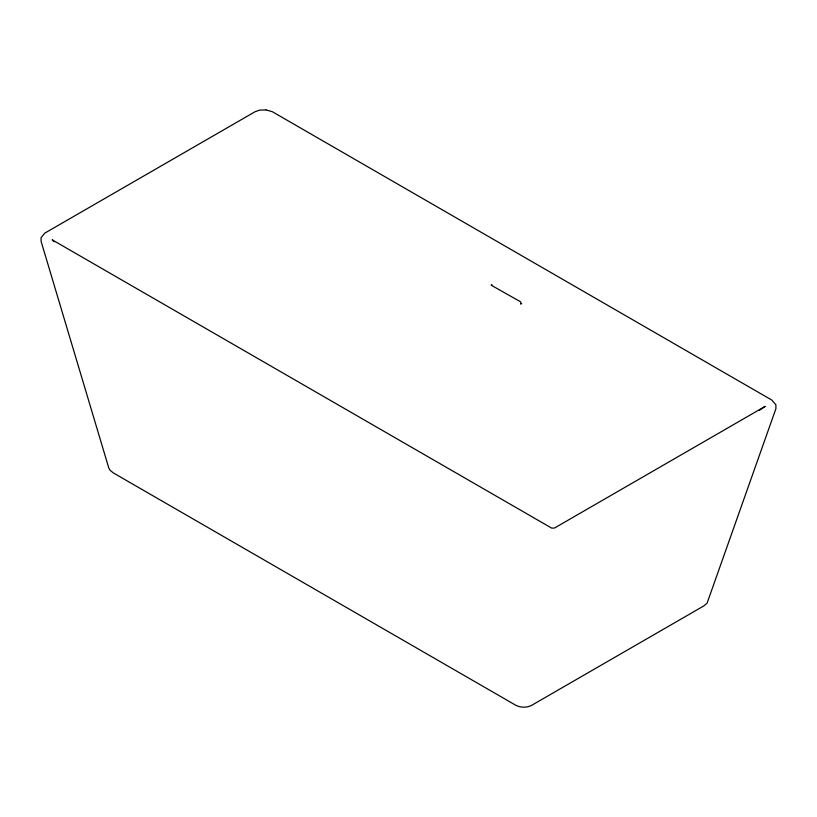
<?xml version="1.0" encoding="UTF-8"?>
<svg xmlns="http://www.w3.org/2000/svg" width="817" height="817" viewBox="0 0 817 817"><rect width="100%" height="100%" fill="white"/><g stroke="black" fill="none" stroke-linecap="round" stroke-linejoin="round"><path stroke-width="1.23" d="M521.675 303.485C519.336 305.599 522.124 302.351 520.194 301.596L491.099 285.133L491.936 284.643M759.32 410.4L765.192 406.345L554.457 528.058L551.649 528.099L52.145 239.8L54.167 241.791M265.923 109.917L259.653 110.152L255.108 111.704L44.823 233.111L41.024 237.778L41.116 241.444L108.763 467.886L110.019 470.173L113.246 472.859L515.65 705.183C520.521 707.767 526.699 707.89 531.612 705.347L703.774 605.948L707.093 603.14L775.936 408.612L775.874 404.762L771.851 400.095L272.327 111.704L266.138 109.958"/></g></svg>
